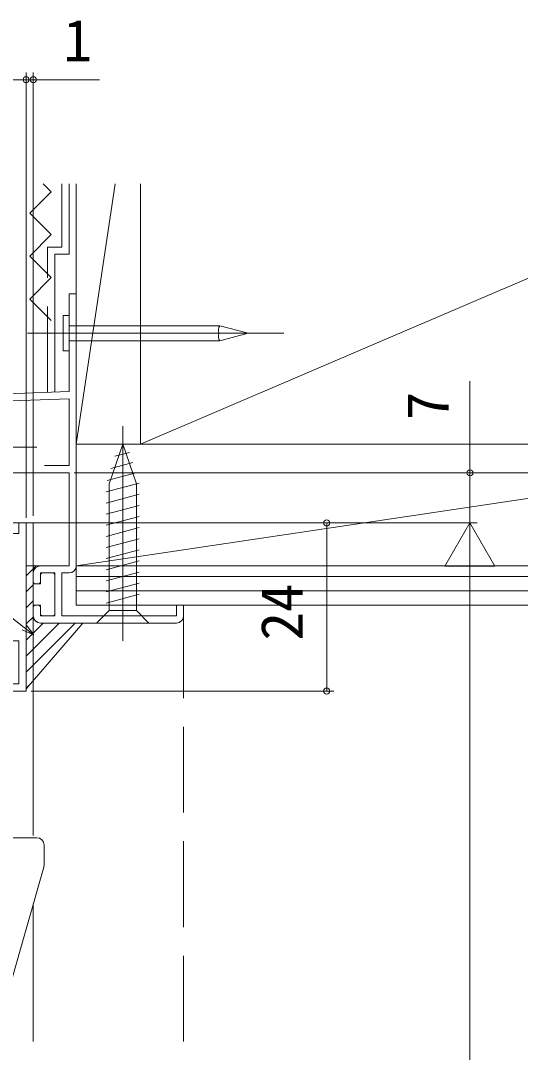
# Model space of a CAD drawing. Units: millimetres, scale not verified. Extents: x -495 to 495, y -800 to 801.
# Drawn here: x -336.9 to -267.1, y 446.3 to 590.5 of the extents above; entities that cross this region are included whole.
import ezdxf
from ezdxf.enums import TextEntityAlignment as Align

# ---------------------------------------------------------------- set-up
doc = ezdxf.new("R2010")
doc.units = ezdxf.units.MM
doc.header["$LTSCALE"] = 4
doc.linetypes.add('CHAIN2', pattern=[12, 9, -1, 1, -1])
doc.linetypes.add('DASHED3', pattern=[4, 3, -1])
for name, color, linetype, lineweight in [('0-2_YKK_ZWAK', 3, 'Continuous', 9), ('0-3_YKK_11', 4, 'Continuous', 9), ('0-4_YKK_12', 2, 'Continuous', 9), ('0-6_YKK_D', 6, 'Continuous', 9), ('0-7_YSS_K', 7, 'Continuous', 9), ('0-9_YSS_KE', 7, 'Continuous', 9)]:
    doc.layers.add(name, color=color, linetype=linetype, lineweight=lineweight)
doc.styles.add('ＭＳ ゴシック', font='')
doc.styles.get('ＭＳ ゴシック').set_extended_font_data('MS Gothic')

msp = doc.modelspace()

# ---------------------------------------------------------------- linework, layer by layer
at = {"layer": '0-2_YKK_ZWAK', "linetype": 'DASHED3'}
for p, q in [((-331.123, 567.698), (-331.123, 558.856)), ((-333.123, 538.559), (-333.123, 558.856)), ((-331.123, 558.856), (-333.123, 558.856)), ((-314.123, 447.806), (-314.123, 508.302))]:
    msp.add_line(p, q, dxfattribs=at)
at = {"layer": '0-2_YKK_ZWAK'}
for p, q in [((-330.123, 567.698), (-330.123, 557.856)), ((-329.123, 531.302), (-323.664, 567.698)), ((-320.123, 531.302), (-235.2, 567.698)), ((-332.123, 538.594), (-332.123, 557.856)), ((-330.123, 557.856), (-332.123, 557.856)), ((-330.946, 544.335), (-330.946, 549.27)), ((-330.946, 549.27), (-330.123, 549.27)), ((-330.123, 549.27), (-330.123, 544.335)), ((-309.042, 547.852), (-330.123, 547.852)), ((-309.18, 546.802), (-305.123, 546.802)), ((-305.123, 546.802), (-309.042, 547.852)), ((-305.123, 546.802), (-309.042, 545.752)), ((-330.123, 545.752), (-309.042, 545.752)), ((-330.946, 544.335), (-330.123, 544.335)), ((-215.123, 531.302), (-329.123, 531.302)), ((-329.123, 514.302), (-215.123, 531.302)), ((-322.623, 531.302), (-324.523, 525.752)), ((-322.623, 531.302), (-320.723, 525.752)), ((-323.735, 529.606), (-321.685, 530.155)), ((-324.27, 527.91), (-321.233, 528.723)), ((-324.804, 526.214), (-320.782, 527.291)), ((-324.923, 524.629), (-320.323, 525.861)), ((-324.523, 508.052), (-324.523, 525.752)), ((-320.723, 508.052), (-320.723, 525.752)), ((-324.923, 523.076), (-320.323, 524.309)), ((-324.923, 521.523), (-320.323, 522.756)), ((-324.923, 519.97), (-320.323, 521.203)), ((-324.923, 518.417), (-320.323, 519.65)), ((-324.923, 516.864), (-320.323, 518.097)), ((-324.923, 515.311), (-320.323, 516.544)), ((-324.923, 513.758), (-320.323, 514.991)), ((-336.124, 514.302), (-336.124, 497.102)), ((-336.124, 512.912), (-334.734, 514.302)), ((-334.123, 514.302), (-336.123, 514.302)), ((-329.123, 514.302), (-203.123, 514.302)), ((-329.123, 514.302), (-329.123, 508.802)), ((-324.923, 512.206), (-320.323, 513.438)), ((-201.623, 512.802), (-329.123, 512.802)), ((-324.923, 510.653), (-320.323, 511.885)), ((-336.124, 510.667), (-335.123, 511.668)), ((-199.623, 510.802), (-329.123, 510.802)), ((-336.124, 508.422), (-335.123, 509.423)), ((-324.923, 509.1), (-320.323, 510.332)), ((-326.273, 506.302), (-324.523, 508.052)), ((-336.124, 506.177), (-335.11, 507.191)), ((-336.124, 503.932), (-333.754, 506.302)), ((-336.124, 501.687), (-331.509, 506.302)), ((-336.124, 499.442), (-329.263, 506.302)), ((-336.124, 497.197), (-335.544, 497.777))]:
    msp.add_line(p, q, dxfattribs=at)
at = {"layer": '0-2_YKK_ZWAK', "linetype": 'CHAIN2'}
for p, q in [((-335.946, 546.802), (-300.123, 546.802)), ((-322.623, 503.802), (-322.623, 533.802))]:
    msp.add_line(p, q, dxfattribs=at)
at = {"layer": '0-2_YKK_ZWAK'}
for points in [[(-332.623, 560.587), (-335.623, 563.587), (-332.623, 566.587), (-333.734, 567.698)], [(-329.123, 567.698), (-329.123, 531.302), (-320.123, 531.302), (-320.123, 567.698)], [(-320.123, 567.698), (-320.123, 531.302), (-215.123, 531.302)], [(-332.623, 548.587), (-335.623, 551.587), (-332.623, 554.587), (-335.623, 557.587), (-332.623, 560.587)], [(-215.123, 514.302), (-329.123, 514.302), (-329.123, 531.302)], [(-336.124, 497.102), (-328.217, 506.302), (-334.123, 506.302), (-334.506, 506.379), (-334.733, 506.51), (-334.973, 506.775), (-335.123, 507.231), (-335.123, 508.502), (-335.035, 508.714), (-334.918, 508.787), (-334.823, 508.802), (-334.423, 508.802), (-334.211, 508.714), (-334.123, 508.502), (-334.123, 507.602), (-334.035, 507.39), (-333.823, 507.302), (-332.423, 507.302), (-332.211, 507.39), (-332.123, 507.602), (-332.123, 513.002), (-332.211, 513.214), (-332.423, 513.302), (-333.823, 513.302), (-334.035, 513.214), (-334.123, 513.002), (-334.123, 512.102), (-334.211, 511.89), (-334.423, 511.802), (-334.823, 511.802), (-335.035, 511.89), (-335.123, 512.102), (-335.123, 513.302), (-335.041, 513.699), (-334.83, 514.009), (-334.491, 514.232), (-334.123, 514.302), (-330.423, 514.302)], [(-329.123, 508.802), (-197.623, 508.802), (-197.623, 514.302)], [(-326.273, 506.302), (-318.973, 506.302), (-320.723, 508.052), (-324.523, 508.052)]]:
    msp.add_lwpolyline(points, dxfattribs=at)
for centre, start, end in [((-308.212, 547.209), 142.21414, 202.78586), ((-308.212, 546.396), 157.21414, 217.78586)]:
    msp.add_arc(centre, 1.05, start, end, dxfattribs=at)
at = {"layer": '0-3_YKK_11'}
for p, q in [((-334.626, 476.302), (-340.126, 476.302)), ((-333.626, 472.442), (-333.626, 475.302)), ((-338.419, 455.527), (-333.664, 472.167))]:
    msp.add_line(p, q, dxfattribs=at)
for centre, start, end in [((-334.626, 475.302), 0, 90), ((-334.626, 472.442), 344.0546, 0)]:
    msp.add_arc(centre, 1, start, end, dxfattribs=at)
at = {"layer": '0-4_YKK_12'}
for p, q in [((-363.123, 520.303), (-335.123, 520.303)), ((-336.123, 496.803), (-336.123, 520.303)), ((-335.123, 520.303), (-335.123, 476.612)), ((-336.123, 496.803), (-340.623, 496.803)), ((-335.123, 467.063), (-335.123, 447.806))]:
    msp.add_line(p, q, dxfattribs=at)
at = {"layer": '0-6_YKK_D'}
for p, q in [((-336.123, 521.002), (-336.123, 583.241)), ((-336.123, 521.002), (-336.123, 583.241)), ((-335.123, 521.301), (-335.123, 583.241)), ((-336.123, 582.241), (-363.123, 582.241)), ((-336.123, 582.241), (-337.823, 582.241)), ((-336.123, 582.241), (-335.123, 582.241)), ((-335.123, 582.241), (-325.856, 582.241)), ((-329.423, 527.302), (-273.125, 527.302)), ((-329.423, 527.302), (-253.124, 527.302)), ((-335.423, 520.302), (-273.124, 520.302)), ((-335.423, 520.302), (-293.125, 520.302)), ((-335.399, 520.301), (-273.125, 520.301)), ((-294.125, 520.302), (-294.125, 496.802)), ((-274.124, 520.302), (-277.624, 514.24)), ((-274.124, 520.302), (-270.624, 514.24)), ((-274.124, 520.302), (-274.124, 508.178)), ((-277.624, 514.24), (-270.624, 514.24)), ((-274.124, 513.302), (-274.124, 150.306)), ((-335.423, 496.802), (-293.125, 496.802))]:
    msp.add_line(p, q, dxfattribs=at)
for points in [[(-274.125, 520.301), (-274.125, 527.302), (-274.125, 540.108)], [(-335.041, 504.655), (-336.38, 505.702), (-378.514, 538.682)], [(-336.099, 506.061), (-335.041, 504.655), (-336.661, 505.344)]]:
    msp.add_lwpolyline(points, dxfattribs=at)
for centre in [(-336.123, 582.241), (-336.123, 582.241), (-335.123, 582.241), (-274.125, 527.302), (-294.125, 520.302), (-294.125, 496.802)]:
    msp.add_circle(centre, 0.425, dxfattribs=at)
at = {"layer": '0-7_YSS_K'}
for p, q in [((-330.123, 538.664), (-368.158, 537.336)), ((-339.623, 530.902), (-334.623, 530.902)), ((-334.123, 506.302), (-315.123, 506.302))]:
    msp.add_line(p, q, dxfattribs=at)
for points in [[(-329.123, 514.302), (-329.123, 552.302), (-330.123, 552.302), (-330.123, 538.664)], [(-365.695, 528.302), (-368.123, 528.302), (-368.123, 536.337), (-330.123, 537.664), (-330.123, 528.302), (-333.551, 528.302)], [(-351.323, 525.302), (-351.623, 525.002), (-351.623, 521.302), (-348.623, 521.302), (-348.623, 525.002), (-348.973, 525.302), (-349.473, 525.802), (-349.473, 527.302), (-330.123, 527.302), (-330.123, 514.302), (-334.123, 514.302)], [(-335.123, 513.302), (-335.123, 511.802), (-334.123, 511.802), (-334.123, 513.302), (-332.123, 513.302), (-332.123, 507.302), (-334.123, 507.302), (-334.123, 508.802), (-335.123, 508.802), (-335.123, 507.302)], [(-314.123, 507.302), (-314.123, 508.802), (-315.123, 508.802), (-315.123, 507.302), (-331.123, 507.302), (-331.123, 513.302), (-330.123, 513.302)]]:
    msp.add_lwpolyline(points, dxfattribs=at)
for centre, start, end in [((-334.123, 513.302), 90.00001, 179.99999), ((-330.123, 514.302), 270.00001, 359.99999), ((-334.123, 507.302), 180.00001, 269.99999), ((-315.123, 507.302), 270.00001, 359.99999)]:
    msp.add_arc(centre, 1, start, end, dxfattribs=at)
at = {"layer": '0-9_YSS_KE'}
for points in [[(-336.123, 496.802), (-336.123, 520.302), (-337.123, 520.302), (-337.123, 518.802), (-352.923, 518.802), (-352.923, 520.302), (-353.923, 520.302), (-353.923, 518.802), (-362.123, 518.802), (-362.123, 520.302), (-363.123, 520.302), (-363.123, 518.802)], [(-340.623, 503.802), (-340.623, 502.302), (-339.623, 502.302), (-339.623, 503.802), (-337.123, 503.802), (-337.123, 497.802), (-339.623, 497.802), (-339.623, 499.302), (-340.623, 499.302), (-340.623, 496.802), (-336.123, 496.802)]]:
    msp.add_lwpolyline(points, dxfattribs=at)

# ---------------------------------------------------------------- texts
at = {"layer": '0-6_YKK_D', "style": 'ＭＳ ゴシック'}
msp.add_text('1', height=5.865, dxfattribs=at).set_placement((-330.923, 583.041), align=Align.BOTTOM_LEFT)
for s, p in [('7', (-275.325, 534.642)), ('24', (-295.725, 503.859))]:
    msp.add_text(s, height=5.865, rotation=90, dxfattribs=at).set_placement(p, align=Align.BOTTOM_LEFT)

doc.saveas('drawing.dxf')
